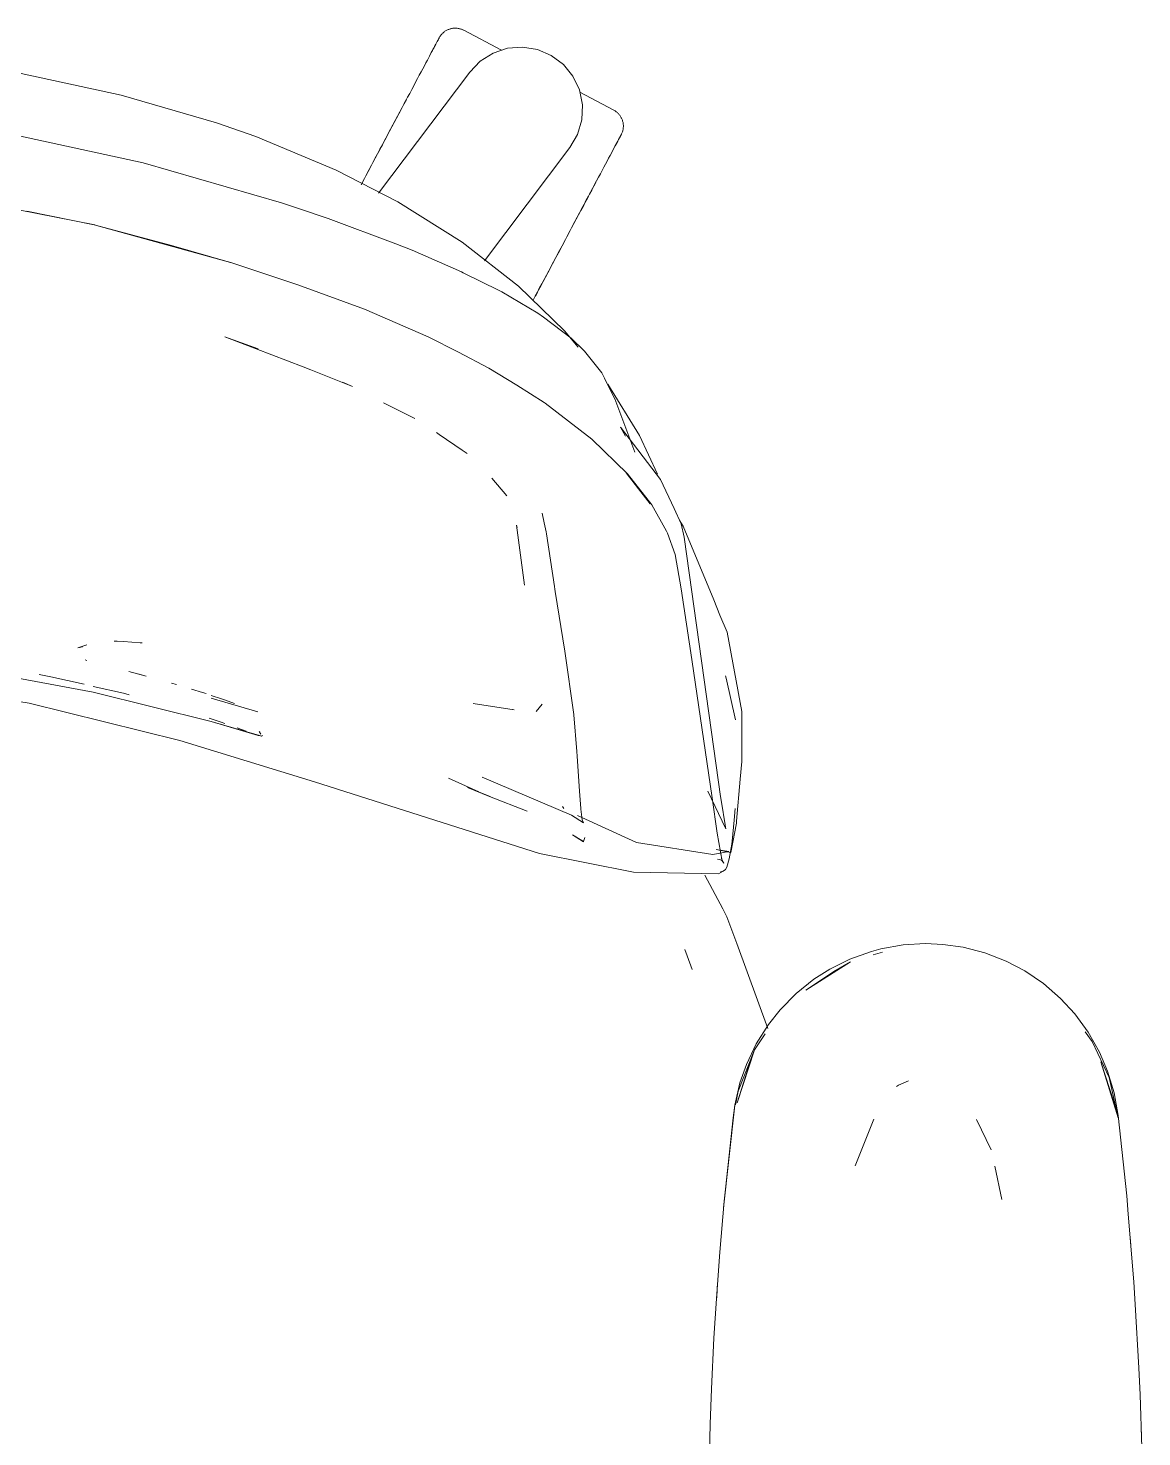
# Model space of a CAD drawing. Header units: millimetres. Extents: x 155927 to 317870, y -36033 to 97293.
# Drawn here: x 221076.6 to 221325.1, y 19161.9 to 19476.2 of the extents above; entities that cross this region are included whole.
import ezdxf

# ---------------------------------------------------------------- set-up
doc = ezdxf.new("R2010")
doc.units = ezdxf.units.MM
doc.header["$MEASUREMENT"] = 0
doc.layers.add('G-IMPT', color=8, linetype='CONTINUOUS', lineweight=9)
doc.layers.add('I-FURN', color=8, linetype='CONTINUOUS', lineweight=9)

msp = doc.modelspace()

# ---------------------------------------------------------------- linework, layer by layer
at = {"layer": 'G-IMPT'}
for p, q in [((221097.36, 19461.3), (221075, 19466.11)), ((221118.6, 19455.13), (221097.36, 19461.3)), ((221071.47, 19452.87), (221102.26, 19446.2)), ((221127.34, 19452.05), (221118.6, 19455.13)), ((221127.34, 19452.05), (221145.31, 19444.54)), ((221133.09, 19437.26), (221102.26, 19446.2)), ((221145.31, 19444.54), (221159.09, 19437.44)), ((221060.2, 19438.52), (221091.44, 19432.31)), ((221091.44, 19432.31), (221060.27, 19438.52)), ((221133.09, 19437.26), (221136.69, 19436.07)), ((221159.09, 19437.44), (221173.38, 19428.47)), ((221091.32, 19432.35), (221076.3, 19435.42)), ((221143.52, 19433.73), (221136.69, 19436.07)), ((221108.57, 19427.69), (221091.32, 19432.35)), ((221091.32, 19432.35), (221121.73, 19423.92)), ((221091.32, 19432.35), (221121.82, 19423.96)), ((221143.52, 19433.73), (221158.59, 19428.13)), ((221108.57, 19427.69), (221121.73, 19423.92)), ((221162.27, 19426.65), (221158.59, 19428.13)), ((221173.38, 19428.47), (221185.98, 19418.66)), ((221173.23, 19421.87), (221162.27, 19426.65)), ((221136.74, 19418.96), (221121.82, 19423.96)), ((221173.23, 19421.87), (221173.67, 19421.65)), ((221181.68, 19417.65), (221173.67, 19421.65)), ((221136.74, 19418.96), (221151.62, 19413.5)), ((221196.28, 19408.71), (221185.98, 19418.66)), ((221181.68, 19417.65), (221182.28, 19417.35)), ((221182.28, 19417.35), (221190.28, 19412.61)), ((221151.62, 19413.5), (221165.84, 19407.32)), ((221191.57, 19411.75), (221190.28, 19412.61)), ((221197.7, 19407.04), (221191.57, 19411.75)), ((221196.28, 19408.71), (221199.28, 19405.03)), ((221120.48, 19407.37), (221127.91, 19404.64)), ((221120.48, 19407.37), (221137.93, 19400.65)), ((221172.57, 19403.93), (221165.84, 19407.32)), ((221200.72, 19404.14), (221197.7, 19407.04)), ((221172.57, 19403.93), (221179.36, 19400.36)), ((221204.58, 19399.28), (221200.72, 19404.14)), ((221137.93, 19400.65), (221139.66, 19399.99)), ((221139.66, 19399.99), (221148.98, 19396.27)), ((221185.59, 19396.59), (221179.36, 19400.36)), ((221204.58, 19399.28), (221205.2, 19398.14)), ((221148.98, 19396.27), (221146.74, 19397.26)), ((221185.59, 19396.59), (221191.69, 19392.71)), ((221205.2, 19398.14), (221206.37, 19395.7)), ((221213.01, 19385.34), (221205.89, 19396.78)), ((221206.37, 19395.7), (221207.45, 19393.48)), ((221211.96, 19381.57), (221207.45, 19393.48)), ((221162.82, 19389.09), (221155.85, 19392.64)), ((221191.69, 19392.71), (221191.94, 19392.54)), ((221202.38, 19384.52), (221191.94, 19392.54)), ((221208.72, 19387.22), (221209.88, 19385.19)), ((221208.72, 19387.22), (221217.66, 19375.52)), ((221168.29, 19385.56), (221167.72, 19385.96)), ((221173.43, 19382.07), (221168.29, 19385.56)), ((221202.38, 19384.52), (221210.28, 19376.79)), ((221216.99, 19376.71), (221213.01, 19385.34)), ((221173.43, 19382.07), (221174.53, 19381.32)), ((221180.06, 19375.79), (221183.4, 19371.89)), ((221209.98, 19377), (221215.37, 19370.05)), ((221209.98, 19377), (221212.78, 19373.42)), ((221215.7, 19369.82), (221210.28, 19376.79)), ((221220.7, 19369), (221217.66, 19375.52)), ((221215.37, 19370.05), (221212.78, 19373.42)), ((221191.26, 19367.98), (221191.72, 19365.81)), ((221215.7, 19369.82), (221218.99, 19363.99)), ((221220.7, 19369), (221222.27, 19365.63)), ((221187.34, 19351.94), (221185.56, 19365.3)), ((221185.56, 19365.3), (221185.7, 19364.82)), ((221191.72, 19365.81), (221192.14, 19363.83)), ((221221.99, 19366.25), (221222.76, 19365.08)), ((221222.92, 19362.64), (221222.27, 19365.63)), ((221222.76, 19365.08), (221229.55, 19348.62)), ((221192.22, 19363.36), (221192.14, 19363.83)), ((221194.02, 19351.64), (221192.22, 19363.36)), ((221218.99, 19363.99), (221219.2, 19363.56)), ((221220.95, 19358.77), (221219.2, 19363.56)), ((221229.59, 19315.43), (221222.92, 19362.64)), ((221220.95, 19358.77), (221222.25, 19351.1)), ((221194.02, 19351.64), (221194.11, 19351.03)), ((221194.19, 19350.52), (221194.11, 19351.03)), ((221196.31, 19337.16), (221194.19, 19350.52)), ((221224.65, 19335.34), (221222.25, 19351.1)), ((221229.55, 19348.62), (221230.94, 19345.26)), ((221232.54, 19341.4), (221230.94, 19345.26)), ((221095.77, 19339.45), (221096.47, 19339.44)), ((221097.84, 19339.34), (221096.47, 19339.44)), ((221235.78, 19323.7), (221232.54, 19341.4)), ((221087.68, 19337.91), (221089.63, 19338.6)), ((221087.68, 19337.91), (221088.73, 19338.13)), ((221097.84, 19339.34), (221101.55, 19339.07)), ((221101.55, 19339.07), (221102.03, 19339.03)), ((221196.31, 19337.16), (221198.34, 19323.09)), ((221089.28, 19335.24), (221089.69, 19335.11)), ((221229.2, 19304.46), (221224.65, 19335.34)), ((221076.77, 19325.56), (221039.03, 19331.82)), ((221091.08, 19328.02), (221064.42, 19332.96)), ((221079.04, 19331.97), (221081.67, 19331.5)), ((221081.67, 19331.5), (221089.09, 19329.8)), ((221102.9, 19331.65), (221099.04, 19332.64)), ((221102.9, 19331.65), (221101.37, 19332.04)), ((221109.69, 19329.74), (221108.57, 19330.07)), ((221232.32, 19331.15), (221232.17, 19331.72)), ((221234.37, 19321.84), (221232.32, 19331.15)), ((221091.07, 19329.34), (221097.82, 19327.79)), ((221091.08, 19328.02), (221117.4, 19321.48)), ((221097.82, 19327.79), (221099.1, 19327.45)), ((221115.48, 19327.96), (221112.99, 19328.75)), ((221116.26, 19327.71), (221115.48, 19327.96)), ((221119.7, 19326.56), (221117.4, 19327.33)), ((221110.45, 19317.25), (221076.77, 19325.56)), ((221117.4, 19326.67), (221127.83, 19323.63)), ((221119.7, 19326.56), (221120.42, 19326.31)), ((221122.58, 19325.55), (221120.42, 19326.31)), ((221185.01, 19324.11), (221175.85, 19325.51)), ((221185.01, 19324.11), (221184.66, 19324.15)), ((221189.96, 19323.75), (221191.24, 19325.39)), ((221117.4, 19322.1), (221116.94, 19322.25)), ((221117.4, 19322.1), (221119.63, 19321.37)), ((221117.4, 19321.48), (221128.62, 19318.21)), ((221117.4, 19321.48), (221127.93, 19318.41)), ((221117.4, 19321.48), (221128.22, 19318.36)), ((221120.43, 19321.08), (221119.63, 19321.37)), ((221198.35, 19323.01), (221198.34, 19323.09)), ((221198.35, 19323.01), (221198.97, 19314.77)), ((221235.78, 19323.7), (221235.8, 19316.74)), ((221123.18, 19320.1), (221124.15, 19319.75)), ((221124.15, 19319.75), (221125.22, 19319.35)), ((221127.93, 19318.41), (221128.22, 19318.36)), ((221128.09, 19319.3), (221128.47, 19318.69)), ((221128.09, 19319.3), (221128.23, 19319.09)), ((221128.62, 19318.21), (221128.87, 19318.34)), ((221110.45, 19317.25), (221140.43, 19308.06)), ((221198.97, 19314.77), (221199.04, 19313.78)), ((221229.59, 19315.43), (221231.03, 19304.76)), ((221235.8, 19316.74), (221235.8, 19312.57)), ((221199.04, 19313.78), (221199.6, 19305.93)), ((221235.46, 19308.61), (221235.8, 19312.57)), ((221140.43, 19308.06), (221190.67, 19292.07)), ((221177.1, 19305.78), (221170.39, 19308.82)), ((221197.82, 19300.62), (221177.85, 19309.05)), ((221234.66, 19299.29), (221235.46, 19308.61)), ((221179.69, 19304.75), (221174.57, 19306.78)), ((221179.48, 19304.75), (221174.58, 19306.77)), ((221174.58, 19306.77), (221179.69, 19304.75)), ((221199.6, 19305.93), (221199.9, 19302.05)), ((221232.22, 19297.58), (221228.23, 19305.98)), ((221179.48, 19304.75), (221187.95, 19301.5)), ((221196.1, 19302.07), (221195.83, 19302.5)), ((221199.9, 19301.97), (221199.9, 19302.05)), ((221199.9, 19301.97), (221200.2, 19299.59)), ((221230.31, 19296.61), (221229.2, 19304.46)), ((221231.25, 19303.46), (221231.03, 19304.76)), ((221231.25, 19303.46), (221232.08, 19298.44)), ((221234.14, 19299.45), (221234.35, 19302.05)), ((221200.49, 19298.86), (221197.82, 19300.62)), ((221212.32, 19294.51), (221199.16, 19300.49)), ((221200.2, 19299.58), (221200.2, 19299.59)), ((221200.2, 19299.58), (221200.49, 19298.86)), ((221233.62, 19294.77), (221234.14, 19299.45)), ((221234.62, 19298.82), (221233.8, 19294.57)), ((221234.66, 19299.29), (221234.62, 19298.82)), ((221200.5, 19294.65), (221198.03, 19296.24)), ((221198.03, 19296.24), (221200.52, 19294.71)), ((221200.52, 19294.71), (221198.05, 19296.2)), ((221200.79, 19295.59), (221200.52, 19294.71)), ((221231.42, 19290.34), (221230.31, 19296.61)), ((221232.22, 19297.58), (221232.08, 19298.44)), ((221200.5, 19294.65), (221200.52, 19294.71)), ((221212.32, 19294.51), (221229.37, 19291.79)), ((221232.95, 19292.48), (221229.37, 19291.79)), ((221230.08, 19292.97), (221232.95, 19292.48)), ((221230.08, 19292.97), (221233.36, 19292.24)), ((221233.55, 19294.15), (221233.01, 19290.88)), ((221233.8, 19294.57), (221233.36, 19292.24)), ((221233.55, 19294.15), (221233.62, 19294.77)), ((221211.62, 19287.88), (221190.67, 19292.07)), ((221230.38, 19290.77), (221230.88, 19290.69)), ((221231.42, 19290.37), (221230.88, 19290.69)), ((221231.25, 19290.96), (221231.42, 19290.34)), ((221231.25, 19290.96), (221231.81, 19289.86)), ((221231.42, 19290.37), (221231.81, 19289.86)), ((221232.46, 19289.01), (221233.01, 19290.88)), ((221211.62, 19287.88), (221230.61, 19287.49)), ((221227.59, 19287.24), (221231.56, 19279.66)), ((221230.61, 19287.49), (221231.65, 19288.1)), ((221231.02, 19287.97), (221231.65, 19288.1)), ((221231.02, 19287.97), (221231.57, 19288.08)), ((221231.65, 19288.1), (221231.57, 19288.08)), ((221232.14, 19288.48), (221231.65, 19288.1)), ((221232.46, 19289.01), (221232.14, 19288.48)), ((221231.56, 19279.66), (221232.49, 19277.9)), ((221234.68, 19271.93), (221232.49, 19277.9)), ((221223.08, 19270.62), (221224.72, 19266.16)), ((221223.08, 19270.62), (221223.34, 19270.04)), ((221241.62, 19252.99), (221234.68, 19271.93)), ((221266.84, 19270.77), (221264.72, 19270.2)), ((221271.79, 19271.65), (221266.84, 19270.77)), ((221276.83, 19271.94), (221271.79, 19271.65)), ((221276.83, 19271.94), (221280.68, 19271.77)), ((221285.19, 19271.12), (221280.68, 19271.77)), ((221285.19, 19271.12), (221290.06, 19269.86)), ((221224.72, 19266.16), (221223.34, 19270.04)), ((221260.04, 19267.84), (221250.09, 19261.52)), ((221259.94, 19268.49), (221255.43, 19266.25)), ((221260.04, 19267.84), (221256.36, 19265.68)), ((221259.94, 19268.49), (221264.72, 19270.2)), ((221265.15, 19269.4), (221267.18, 19270.02)), ((221294.77, 19268.03), (221290.06, 19269.86)), ((221298.94, 19265.84), (221294.77, 19268.03)), ((221247.91, 19260.79), (221251.89, 19263.98)), ((221256.36, 19265.68), (221250.09, 19261.52)), ((221255.43, 19266.25), (221251.89, 19263.98)), ((221298.94, 19265.84), (221303.1, 19263.01)), ((221303.1, 19263.01), (221306.94, 19259.68)), ((221247.91, 19260.79), (221244.36, 19257.19)), ((221310.11, 19256.25), (221306.94, 19259.68)), ((221244.36, 19257.19), (221241.74, 19253.88)), ((221310.11, 19256.25), (221313.1, 19252.16)), ((221238.62, 19248.23), (221241.04, 19251.81)), ((221239.01, 19249.56), (221241.74, 19253.88)), ((221312.41, 19252.21), (221314, 19250.1)), ((221315.61, 19247.72), (221313.1, 19252.16)), ((221239.01, 19249.56), (221236.82, 19244.98)), ((221317.74, 19242.03), (221314, 19250.1)), ((221238.62, 19248.23), (221234.8, 19236.38)), ((221237.71, 19245.53), (221234.8, 19236.38)), ((221235.01, 19239.01), (221238.62, 19248.23)), ((221238.62, 19248.23), (221237.71, 19245.53)), ((221315.61, 19247.72), (221317.42, 19243.48)), ((221319.78, 19233.06), (221315.95, 19245.53)), ((221315.95, 19245.53), (221318.87, 19236.38)), ((221236.82, 19244.98), (221235.37, 19240.84)), ((221317.42, 19243.48), (221318.89, 19238.62)), ((221317.74, 19242.03), (221319.66, 19233.63)), ((221234.22, 19235.88), (221235.37, 19240.84)), ((221234.43, 19235.96), (221235.01, 19239.01)), ((221270.78, 19240.31), (221270.33, 19240.02)), ((221273.01, 19241.33), (221270.78, 19240.31)), ((221234.22, 19235.88), (221231.76, 19212.93)), ((221234.22, 19235.88), (221231.86, 19214.44)), ((221234.22, 19235.88), (221233.88, 19233.06)), ((221319.78, 19233.06), (221318.87, 19236.38)), ((221319.78, 19233.58), (221318.89, 19238.62)), ((221231.76, 19212.93), (221233.88, 19233.06)), ((221261.11, 19222.36), (221265.26, 19232.79)), ((221288.21, 19232.69), (221291.48, 19225.91)), ((221321.69, 19215.65), (221319.78, 19233.58)), ((221293.82, 19214.86), (221292.24, 19222.3)), ((221231.86, 19214.44), (221230.88, 19203.05)), ((221322.04, 19211.52), (221321.69, 19215.65)), ((221323.28, 19196.46), (221322.04, 19211.52)), ((221322.63, 19204.65), (221322.46, 19206.32)), ((221230.15, 19192.76), (221230.88, 19203.05)), ((221230.29, 19194.8), (221230.42, 19196.22)), ((221323.28, 19196.46), (221323.61, 19191.38)), ((221230.15, 19192.76), (221229.59, 19183.89)), ((221230.29, 19194.8), (221230.2, 19192.9)), ((221323.61, 19191.38), (221324.42, 19177.24)), ((221229.05, 19172.58), (221229.59, 19183.89)), ((221324.67, 19171.21), (221324.42, 19177.24)), ((221229.05, 19172.58), (221228.75, 19164.7)), ((221324.67, 19171.21), (221325.06, 19159.45)), ((221228.46, 19152.4), (221228.75, 19164.7)), ((221324.81, 19166.33), (221324.92, 19164.39)), ((221324.92, 19164.39), (221324.94, 19162.9))]:
    msp.add_line(p, q, dxfattribs=at)
at = {"layer": 'I-FURN'}
for p, q in [((221168.55, 19474.5), (221168.64, 19474.63)), ((221168.64, 19474.63), (221168.74, 19474.75)), ((221168.74, 19474.75), (221168.85, 19474.88)), ((221168.85, 19474.88), (221168.96, 19475)), ((221168.96, 19475), (221169.07, 19475.11)), ((221169.07, 19475.11), (221169.19, 19475.22)), ((221169.19, 19475.22), (221169.31, 19475.32)), ((221169.31, 19475.32), (221169.44, 19475.42)), ((221169.44, 19475.42), (221169.57, 19475.52)), ((221169.57, 19475.52), (221169.71, 19475.6)), ((221169.71, 19475.6), (221169.84, 19475.69)), ((221169.84, 19475.69), (221169.99, 19475.76)), ((221169.99, 19475.76), (221170.13, 19475.84)), ((221170.13, 19475.84), (221170.28, 19475.9)), ((221170.28, 19475.9), (221170.43, 19475.96)), ((221170.43, 19475.96), (221170.58, 19476.02)), ((221170.58, 19476.02), (221170.73, 19476.06)), ((221170.73, 19476.06), (221170.89, 19476.11)), ((221170.89, 19476.11), (221171.05, 19476.14)), ((221171.05, 19476.14), (221171.2, 19476.17)), ((221171.2, 19476.17), (221171.36, 19476.19)), ((221171.36, 19476.19), (221171.52, 19476.21)), ((221171.52, 19476.21), (221171.68, 19476.22)), ((221171.68, 19476.22), (221171.85, 19476.22)), ((221171.85, 19476.22), (221172.01, 19476.22)), ((221172.01, 19476.22), (221172.17, 19476.21)), ((221172.17, 19476.21), (221172.33, 19476.2)), ((221172.33, 19476.2), (221172.49, 19476.17)), ((221172.49, 19476.17), (221172.65, 19476.15)), ((221172.65, 19476.15), (221172.8, 19476.11)), ((221172.8, 19476.11), (221172.96, 19476.07)), ((221172.96, 19476.07), (221173.11, 19476.02)), ((221173.11, 19476.02), (221173.27, 19475.97)), ((221173.27, 19475.97), (221173.42, 19475.91)), ((221173.42, 19475.91), (221173.56, 19475.84)), ((221173.56, 19475.84), (221173.71, 19475.77)), ((221173.71, 19475.77), (221173.75, 19475.75)), ((221182.16, 19471.28), (221173.75, 19475.75)), ((221167.02, 19471.69), (221166.79, 19471.25)), ((221166.9, 19471.45), (221167.13, 19471.88)), ((221167.24, 19472.1), (221167.02, 19471.69)), ((221167.13, 19471.88), (221167.33, 19472.28)), ((221167.44, 19472.47), (221167.24, 19472.1)), ((221167.33, 19472.28), (221167.52, 19472.63)), ((221167.62, 19472.81), (221167.44, 19472.47)), ((221167.52, 19472.63), (221167.69, 19472.95)), ((221167.78, 19473.11), (221167.62, 19472.81)), ((221167.69, 19472.95), (221167.84, 19473.23)), ((221167.91, 19473.37), (221167.78, 19473.11)), ((221167.84, 19473.23), (221167.97, 19473.47)), ((221168.03, 19473.58), (221167.91, 19473.37)), ((221167.97, 19473.47), (221168.08, 19473.67)), ((221168.13, 19473.76), (221168.03, 19473.58)), ((221168.08, 19473.67), (221168.16, 19473.83)), ((221168.2, 19473.9), (221168.13, 19473.76)), ((221168.16, 19473.83), (221168.23, 19473.96)), ((221168.25, 19474.01), (221168.2, 19473.9)), ((221168.23, 19473.96), (221168.27, 19474.04)), ((221168.29, 19474.07), (221168.25, 19474.01)), ((221168.27, 19474.04), (221168.29, 19474.08)), ((221168.29, 19474.08), (221168.3, 19474.09)), ((221168.3, 19474.09), (221168.29, 19474.07)), ((221168.3, 19474.09), (221168.37, 19474.23)), ((221168.37, 19474.23), (221168.46, 19474.36)), ((221168.46, 19474.36), (221168.55, 19474.5)), ((221180.31, 19470.67), (221183.51, 19471.73)), ((221183.51, 19471.73), (221186.87, 19472)), ((221186.87, 19472), (221190.2, 19471.45)), ((221165.32, 19468.49), (221164.98, 19467.85)), ((221165.65, 19469.11), (221165.32, 19468.49)), ((221165.96, 19469.7), (221165.65, 19469.11)), ((221165.8, 19469.38), (221166.1, 19469.95)), ((221166.25, 19470.25), (221165.96, 19469.7)), ((221166.1, 19469.95), (221166.38, 19470.49)), ((221166.53, 19470.76), (221166.25, 19470.25)), ((221166.38, 19470.49), (221166.65, 19470.99)), ((221166.79, 19471.25), (221166.53, 19470.76)), ((221166.65, 19470.99), (221166.9, 19471.45)), ((221175.12, 19466.44), (221177.46, 19468.87)), ((221177.46, 19468.87), (221180.31, 19470.67)), ((221190.2, 19471.45), (221193.3, 19470.13)), ((221193.3, 19470.13), (221196, 19468.1)), ((221154.72, 19439.37), (221175.12, 19466.44)), ((221163.85, 19465.73), (221163.45, 19464.96)), ((221164.24, 19466.46), (221163.85, 19465.73)), ((221164.62, 19467.17), (221164.24, 19466.46)), ((221164.98, 19467.85), (221164.62, 19467.17)), ((221196, 19468.1), (221198.13, 19465.48)), ((221198.13, 19465.48), (221199.57, 19462.43)), ((221162.15, 19462.53), (221161.7, 19461.67)), ((221162.6, 19463.37), (221162.15, 19462.53)), ((221163.03, 19464.18), (221162.6, 19463.37)), ((221163.45, 19464.96), (221163.03, 19464.18)), ((221199.57, 19462.43), (221200.24, 19459.12)), ((221160.27, 19458.99), (221159.77, 19458.06)), ((221160, 19458.49), (221160.49, 19459.41)), ((221160.75, 19459.9), (221160.27, 19458.99)), ((221160.49, 19459.41), (221160.97, 19460.31)), ((221161.23, 19460.8), (221160.75, 19459.9)), ((221161.7, 19461.67), (221161.23, 19460.8)), ((221207.25, 19457.94), (221199.66, 19461.97)), ((221200.24, 19459.12), (221200.1, 19455.75)), ((221158.76, 19456.16), (221158.25, 19455.19)), ((221158.49, 19455.63), (221159, 19456.6)), ((221159.27, 19457.11), (221158.76, 19456.16)), ((221159, 19456.6), (221159.5, 19457.55)), ((221159.77, 19458.06), (221159.27, 19457.11)), ((221159.5, 19457.55), (221160, 19458.49)), ((221200.1, 19455.75), (221199.16, 19452.51)), ((221207.25, 19457.94), (221207.39, 19457.86)), ((221207.39, 19457.86), (221207.52, 19457.78)), ((221207.52, 19457.78), (221207.66, 19457.69)), ((221207.66, 19457.69), (221207.79, 19457.59)), ((221207.79, 19457.59), (221207.91, 19457.49)), ((221207.91, 19457.49), (221208.04, 19457.39)), ((221208.04, 19457.39), (221208.15, 19457.28)), ((221208.15, 19457.28), (221208.27, 19457.16)), ((221208.27, 19457.16), (221208.38, 19457.05)), ((221208.38, 19457.05), (221208.48, 19456.92)), ((221208.48, 19456.92), (221208.58, 19456.8)), ((221208.58, 19456.8), (221208.67, 19456.66)), ((221208.67, 19456.66), (221208.76, 19456.53)), ((221208.76, 19456.53), (221208.85, 19456.39)), ((221208.85, 19456.39), (221208.92, 19456.25)), ((221208.92, 19456.25), (221209, 19456.11)), ((221209, 19456.11), (221209.06, 19455.96)), ((221209.06, 19455.96), (221209.12, 19455.81)), ((221209.12, 19455.81), (221209.18, 19455.66)), ((221156.39, 19451.69), (221156.92, 19452.69)), ((221157.2, 19453.22), (221156.67, 19452.23)), ((221156.92, 19452.69), (221157.44, 19453.68)), ((221157.73, 19454.21), (221157.2, 19453.22)), ((221157.44, 19453.68), (221157.97, 19454.66)), ((221158.25, 19455.19), (221157.73, 19454.21)), ((221157.97, 19454.66), (221158.49, 19455.63)), ((221209, 19452.67), (221208.93, 19452.53)), ((221209.07, 19452.82), (221209, 19452.67)), ((221209.13, 19452.97), (221209.07, 19452.82)), ((221209.18, 19453.12), (221209.13, 19452.97)), ((221209.18, 19455.66), (221209.22, 19455.5)), ((221209.23, 19453.28), (221209.18, 19453.12)), ((221209.22, 19455.5), (221209.27, 19455.35)), ((221209.27, 19453.43), (221209.23, 19453.28)), ((221209.27, 19455.35), (221209.3, 19455.19)), ((221209.3, 19453.59), (221209.27, 19453.43)), ((221209.3, 19455.19), (221209.33, 19455.03)), ((221209.33, 19453.75), (221209.3, 19453.59)), ((221209.33, 19455.03), (221209.35, 19454.87)), ((221209.36, 19453.91), (221209.33, 19453.75)), ((221209.35, 19454.87), (221209.37, 19454.71)), ((221209.37, 19454.07), (221209.36, 19453.91)), ((221209.37, 19454.71), (221209.38, 19454.55)), ((221209.38, 19454.23), (221209.37, 19454.07)), ((221209.38, 19454.55), (221209.38, 19454.39)), ((221209.38, 19454.39), (221209.38, 19454.23)), ((221154.79, 19448.68), (221155.32, 19449.68)), ((221155.61, 19450.22), (221155.07, 19449.22)), ((221155.32, 19449.68), (221155.85, 19450.69)), ((221156.14, 19451.23), (221155.61, 19450.22)), ((221155.85, 19450.69), (221156.39, 19451.69)), ((221156.67, 19452.23), (221156.14, 19451.23)), ((221197.47, 19449.6), (221178.39, 19424.28)), ((221199.16, 19452.51), (221197.47, 19449.6)), ((221207.4, 19449.65), (221207.14, 19449.17)), ((221207.27, 19449.39), (221207.51, 19449.86)), ((221207.64, 19450.1), (221207.4, 19449.65)), ((221207.51, 19449.86), (221207.74, 19450.29)), ((221207.86, 19450.51), (221207.64, 19450.1)), ((221207.74, 19450.29), (221207.95, 19450.68)), ((221208.05, 19450.88), (221207.86, 19450.51)), ((221207.95, 19450.68), (221208.14, 19451.04)), ((221208.23, 19451.21), (221208.05, 19450.88)), ((221208.14, 19451.04), (221208.31, 19451.36)), ((221208.39, 19451.51), (221208.23, 19451.21)), ((221208.31, 19451.36), (221208.46, 19451.63)), ((221208.53, 19451.77), (221208.39, 19451.51)), ((221208.46, 19451.63), (221208.58, 19451.88)), ((221208.65, 19451.99), (221208.53, 19451.77)), ((221208.58, 19451.88), (221208.69, 19452.08)), ((221208.74, 19452.17), (221208.65, 19451.99)), ((221208.69, 19452.08), (221208.78, 19452.24)), ((221208.82, 19452.31), (221208.74, 19452.17)), ((221208.78, 19452.24), (221208.84, 19452.36)), ((221208.87, 19452.41), (221208.82, 19452.31)), ((221208.84, 19452.36), (221208.89, 19452.44)), ((221208.9, 19452.47), (221208.87, 19452.41)), ((221208.89, 19452.44), (221208.91, 19452.48)), ((221208.91, 19452.49), (221208.9, 19452.47)), ((221208.93, 19452.53), (221208.91, 19452.49)), ((221208.91, 19452.48), (221208.91, 19452.49)), ((221153.19, 19445.67), (221153.72, 19446.67)), ((221154.01, 19447.21), (221153.47, 19446.21)), ((221153.72, 19446.67), (221154.25, 19447.67)), ((221154.54, 19448.21), (221154.01, 19447.21)), ((221154.25, 19447.67), (221154.79, 19448.68)), ((221155.07, 19449.22), (221154.54, 19448.21)), ((221205.4, 19445.89), (221205.75, 19446.55)), ((221205.75, 19446.55), (221206.09, 19447.19)), ((221206.09, 19447.19), (221206.41, 19447.79)), ((221206.58, 19448.1), (221206.27, 19447.52)), ((221206.41, 19447.79), (221206.71, 19448.36)), ((221206.87, 19448.65), (221206.58, 19448.1)), ((221206.71, 19448.36), (221207, 19448.89)), ((221207.14, 19449.17), (221206.87, 19448.65)), ((221207, 19448.89), (221207.27, 19449.39)), ((221151.89, 19443.24), (221151.38, 19442.26)), ((221151.61, 19442.71), (221152.13, 19443.69)), ((221152.42, 19444.22), (221151.89, 19443.24)), ((221152.13, 19443.69), (221152.66, 19444.68)), ((221152.94, 19445.21), (221152.42, 19444.22)), ((221152.66, 19444.68), (221153.19, 19445.67)), ((221153.47, 19446.21), (221152.94, 19445.21)), ((221203.84, 19442.95), (221204.25, 19443.72)), ((221204.25, 19443.72), (221204.65, 19444.47)), ((221204.65, 19444.47), (221205.03, 19445.19)), ((221205.03, 19445.19), (221205.4, 19445.89)), ((221151.38, 19442.26), (221150.86, 19441.3)), ((221151.1, 19441.74), (221151.61, 19442.71)), ((221202.31, 19440.08), (221201.85, 19439.2)), ((221202.06, 19439.61), (221202.52, 19440.47)), ((221202.77, 19440.93), (221202.31, 19440.08)), ((221202.52, 19440.47), (221202.97, 19441.32)), ((221203.21, 19441.77), (221202.77, 19440.93)), ((221202.97, 19441.32), (221203.41, 19442.15)), ((221203.41, 19442.15), (221203.84, 19442.95)), ((221200.12, 19435.95), (221200.62, 19436.89)), ((221200.88, 19437.39), (221200.39, 19436.46)), ((221200.62, 19436.89), (221201.11, 19437.81)), ((221201.37, 19438.3), (221200.88, 19437.39)), ((221201.11, 19437.81), (221201.59, 19438.72)), ((221201.85, 19439.2), (221201.37, 19438.3)), ((221201.59, 19438.72), (221202.06, 19439.61)), ((221198.58, 19433.06), (221199.1, 19434.04)), ((221199.38, 19434.56), (221198.86, 19433.59)), ((221199.1, 19434.04), (221199.61, 19435)), ((221199.89, 19435.52), (221199.38, 19434.56)), ((221199.61, 19435), (221200.12, 19435.95)), ((221200.39, 19436.46), (221199.89, 19435.52)), ((221197.29, 19430.63), (221196.76, 19429.63)), ((221197, 19430.09), (221197.53, 19431.09)), ((221197.82, 19431.63), (221197.29, 19430.63)), ((221197.53, 19431.09), (221198.06, 19432.08)), ((221198.34, 19432.61), (221197.82, 19431.63)), ((221198.06, 19432.08), (221198.58, 19433.06)), ((221198.86, 19433.59), (221198.34, 19432.61)), ((221195.69, 19427.62), (221195.16, 19426.62)), ((221195.4, 19427.08), (221195.94, 19428.09)), ((221196.22, 19428.63), (221195.69, 19427.62)), ((221195.94, 19428.09), (221196.47, 19429.09)), ((221196.76, 19429.63), (221196.22, 19428.63)), ((221196.47, 19429.09), (221197, 19430.09)), ((221194.09, 19424.61), (221193.56, 19423.62)), ((221193.8, 19424.07), (221194.33, 19425.07)), ((221194.62, 19425.61), (221194.09, 19424.61)), ((221194.33, 19425.07), (221194.87, 19426.08)), ((221195.16, 19426.62), (221194.62, 19425.61)), ((221194.87, 19426.08), (221195.4, 19427.08)), ((221192.51, 19421.64), (221191.99, 19420.67)), ((221192.23, 19421.11), (221192.75, 19422.09)), ((221193.03, 19422.62), (221192.51, 19421.64)), ((221192.75, 19422.09), (221193.27, 19423.08)), ((221193.56, 19423.62), (221193.03, 19422.62)), ((221193.27, 19423.08), (221193.8, 19424.07)), ((221190.21, 19417.31), (221190.7, 19418.24)), ((221190.97, 19418.75), (221190.47, 19417.81)), ((221190.7, 19418.24), (221191.2, 19419.19)), ((221191.48, 19419.7), (221190.97, 19418.75)), ((221191.2, 19419.19), (221191.71, 19420.15)), ((221191.99, 19420.67), (221191.48, 19419.7)), ((221191.71, 19420.15), (221192.23, 19421.11)), ((221189.25, 19415.5), (221189.72, 19416.4)), ((221189.72, 19416.4), (221190.21, 19417.31)), ((221189.98, 19416.89), (221189.78, 19416.5)), ((221190.47, 19417.81), (221189.98, 19416.89))]:
    msp.add_line(p, q, dxfattribs=at)

doc.saveas('drawing.dxf')
